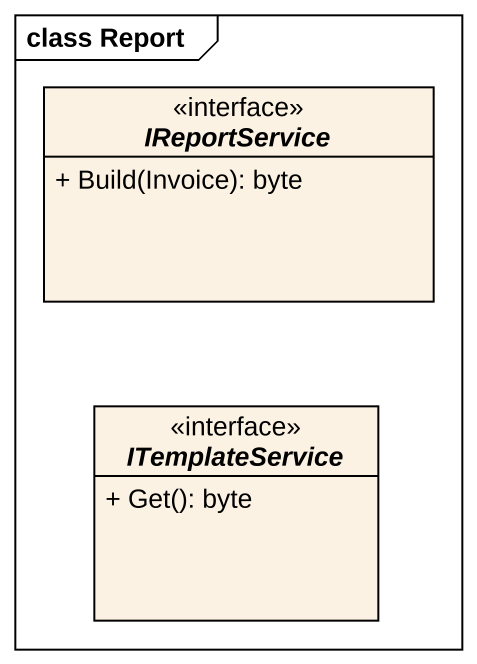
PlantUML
@startuml
mainframe class Report
hide circle
hide empty members
skinparam classAttributeIconSize 0
interface IReportService {
  + Build(Invoice): byte
}
interface ITemplateService {
  + Get(): byte
}
@enduml
